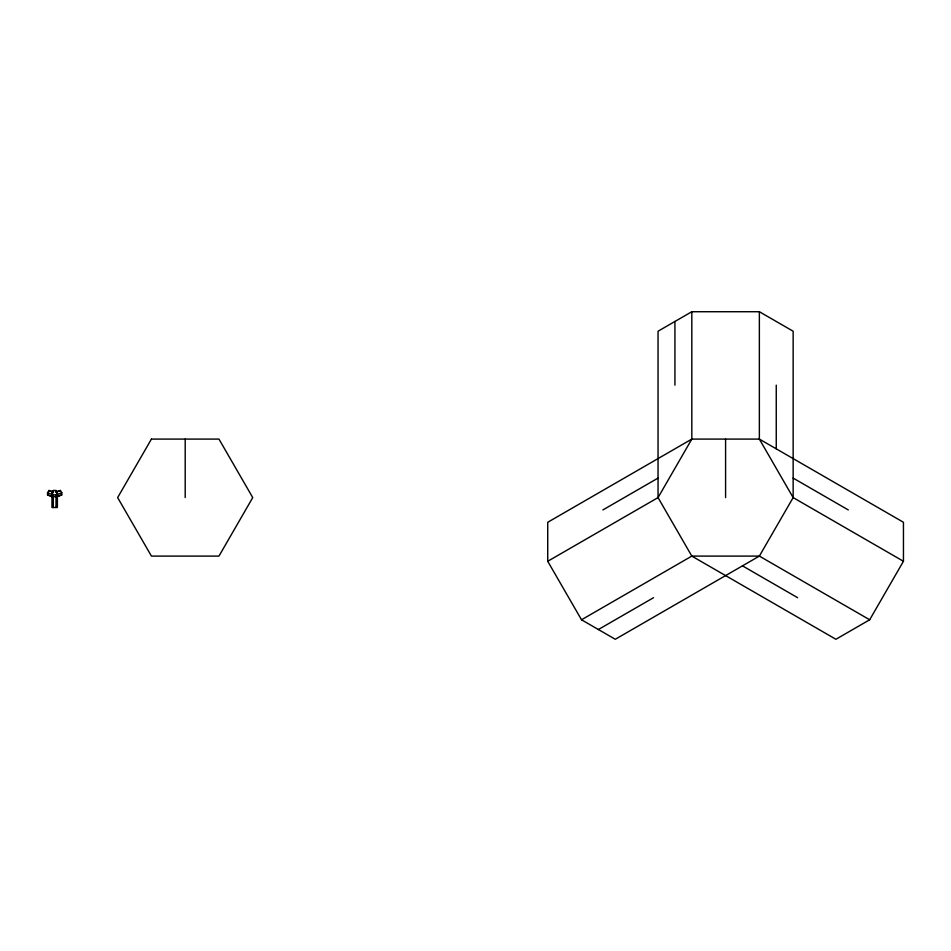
<?xml version="1.0" encoding="UTF-8"?>
<svg xmlns="http://www.w3.org/2000/svg" width="951" height="951" viewBox="0 0 951 951"><rect width="100%" height="100%" fill="white"/><g stroke="black" fill="none" stroke-linecap="round" stroke-linejoin="round"><path stroke-width="1.43" d="M869.678 619.779L903.45 561.28L903.45 522.277L759.362 439.089L691.817 439.089L547.728 522.277L547.728 561.28L581.513 619.779L615.285 639.274L759.362 556.097L793.146 497.599L793.146 331.221L759.362 311.726L691.817 311.726L658.044 331.221L658.044 497.599L691.817 556.097L835.905 639.274L869.678 619.779L759.362 556.097L691.817 556.097L581.513 619.779M55.764 491.845L60.424 490.49L61.779 492.701L61.779 494.912L57.369 496.707L51.96 496.707L47.55 494.912L47.55 492.701L48.905 490.49L53.565 491.845M51.96 492.701L53.315 490.49L56.014 490.49L57.369 492.701L57.369 507.513L51.96 507.513L51.96 492.701L53.315 494.912L53.315 507.513M56.014 507.513L56.014 494.912L57.369 492.701M56.014 496.707L57.369 494.508L61.779 492.701M602.886 509.938L658.044 478.091M547.728 561.28L658.044 497.599L691.817 439.089L691.817 311.726M598.393 629.526L653.551 597.692M60.424 490.49L56.014 492.297L56.014 490.49M57.119 496.256L61.779 494.912M47.55 494.912L53.315 496.707L51.96 494.508L47.55 492.701M53.315 494.912L56.014 494.912M48.905 490.49L53.315 492.297L53.315 490.49M793.146 478.091L848.292 509.938M903.45 561.28L793.146 497.599L759.362 439.089L759.362 311.726M742.481 565.845L797.639 597.692M776.254 385.155L776.254 448.848M725.589 439.089L725.589 497.599M674.925 321.474L674.925 385.155M185.195 439.089L185.195 497.599M151.423 439.089L117.639 497.599L151.423 556.097L218.968 556.097L252.74 497.599L218.968 439.089L151.423 439.089"/></g></svg>
